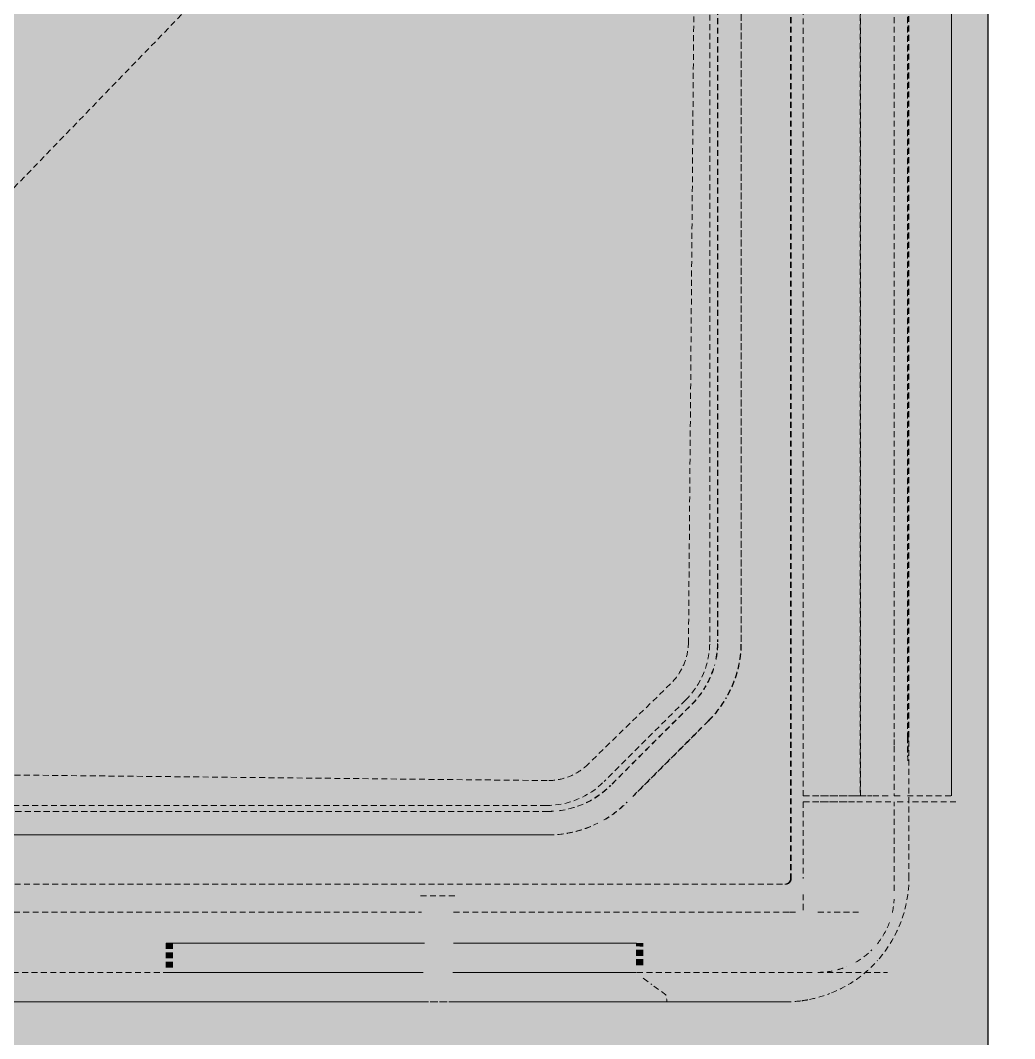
# Model space of a CAD drawing. Header units: millimetres. Extents: x -12447 to 83753, y -46415 to 46712.
# Drawn here: x 34459.6 to 34628.8, y 14318.2 to 14491.4 of the extents above; entities that cross this region are included whole.
import ezdxf
from ezdxf.xclip import XClip

# ---------------------------------------------------------------- set-up
doc = ezdxf.new("R2010")
doc.units = ezdxf.units.MM
doc.header["$XCLIPFRAME"] = 2
doc.linetypes.add('200_ШТРИХ_ш1п0_6_', pattern=[1.6, 1, -0.6])
doc.layers.add('1_Сущ. кусты', color=7, linetype='Continuous')
doc.layers.add('Сантехника', color=7, linetype='Continuous', lineweight=18)
doc.layers.add('Стены отделка', color=7, linetype='Continuous', lineweight=30)

# ---------------------------------------------------------------- blocks, each defined once
blk = doc.blocks.new('Reece_Tap_Wolfen_Drinking-Fountain - 10 L_Stainless Steel-V120-План полов 1-го этажа')
at = {"layer": 'Сантехника', "color": 251, "linetype": '200_ШТРИХ_ш1п0_6_', "true_color": 0x666666}
for p, q in [((34590.65, 14613.48), (34590.65, 14345.48)), ((34590.77, 14613.48), (34590.77, 14345.48)), ((34582.22, 14385.69), (34582.22, 14606.03)), ((34582.27, 14606.08), (34582.27, 14385.69)), ((34578.22, 14602.11), (34578.22, 14385.69)), ((34578.27, 14602.11), (34578.27, 14385.69)), ((34592.77, 14359.48), (34592.77, 14599.48)), ((34618.02, 14599.48), (34618.02, 14359.48)), ((34610.54, 14589.48), (34610.54, 14369.48)), ((34573.43, 14374.69), (34560.1, 14361.36)), ((34573.45, 14374.66), (34560.13, 14361.34)), ((34576.71, 14372.26), (34563.84, 14359.39)), ((34563.8, 14359.41), (34575.5, 14371.1)), ((34608.27, 14367.93), (34608.27, 14359.48)), ((34592.77, 14359.48), (34595.46, 14359.48)), ((34595.71, 14359.48), (34600.3, 14359.48)), ((34600.52, 14359.48), (34604.49, 14359.48)), ((34604.65, 14359.48), (34607.72, 14359.48)), ((34608.27, 14359.48), (34609.77, 14359.48)), ((34610.52, 14359.48), (34618, 14359.48)), ((34610.52, 14359.48), (34618, 14359.48)), ((34595.46, 14358.48), (34592.77, 14358.48)), ((34592.77, 14358.48), (34592.77, 14345.48)), ((34600.3, 14358.48), (34595.69, 14358.48)), ((34604.49, 14358.48), (34600.51, 14358.48)), ((34607.72, 14358.48), (34604.64, 14358.48)), ((34608.27, 14343.37), (34608.27, 14358.48)), ((34609.77, 14358.48), (34608.27, 14358.48)), ((34549.38, 14356.86), (34349.13, 14356.86)), ((34549.44, 14356.86), (34349.19, 14356.86)), ((34549.38, 14356.86), (34549.44, 14356.86)), ((34339.86, 14352.86), (34549.38, 14352.86)), ((34549.44, 14352.86), (34339.92, 14352.86)), ((34527.72, 14342.48), (34533.72, 14342.48)), ((34527.72, 14342.48), (34533.72, 14342.48)), ((34592.77, 14342.74), (34592.77, 14341.06)), ((34383.34, 14339.75), (34527.87, 14339.75)), ((34533.33, 14339.75), (34590.48, 14339.75)), ((34528.14, 14329.49), (34393.54, 14329.49)), ((34594.34, 14329.49), (34533.2, 14329.49)), ((34565.59, 14328.48), (34567.03, 14327.42)), ((34565.54, 14324.48), (34345.56, 14324.48)), ((34345.66, 14324.48), (34565.64, 14324.48)), ((34565.54, 14324.48), (34569.59, 14324.48)), ((34565.64, 14324.48), (34569.59, 14324.48)), ((34565.64, 14324.48), (34589.52, 14324.48))]:
    blk.add_line(p, q, dxfattribs=at)
at = {"layer": 'Сантехника', "linetype": '200_ШТРИХ_ш1п0_6_'}
for p, q in [((34610.77, 14345.48), (34610.77, 14613.48)), ((34576.9, 14601.11), (34576.9, 14385.69)), ((34575.09, 14599.22), (34573.28, 14385.69)), ((34618, 14359.48), (34618, 14599.48)), ((34610.64, 14369.48), (34610.64, 14589.48)), ((34362.79, 14364.04), (34517.11, 14523.36)), ((34570.22, 14378.54), (34556.21, 14364.89)), ((34572.8, 14375.79), (34558.96, 14361.96)), ((34549.25, 14362.1), (34362.79, 14364.04)), ((34610.52, 14359.48), (34618, 14359.48)), ((34549.06, 14357.86), (34339.54, 14357.86)), ((34618.78, 14358.48), (34610.52, 14358.48)), ((34592.77, 14341.06), (34592.77, 14339.75)), ((34590.48, 14339.75), (34591.66, 14339.75)), ((34595.27, 14329.49), (34607.13, 14329.49)), ((34321.54, 14324.48), (34589.52, 14324.48)), ((34589.52, 14324.48), (34589.77, 14324.48))]:
    blk.add_line(p, q, dxfattribs=at)
at = {"layer": 'Сантехника', "color": 253, "linetype": '200_ШТРИХ_ш1п0_6_', "true_color": 0xa3a3a3}
for p, q in [((34602.5, 14599.48), (34602.5, 14359.48)), ((34602.52, 14359.48), (34602.52, 14599.48)), ((34608.27, 14589.48), (34608.27, 14369.48)), ((34608.27, 14369.11), (34608.27, 14367.93)), ((34595.46, 14359.48), (34592.77, 14359.48)), ((34600.3, 14359.48), (34595.71, 14359.48)), ((34602.5, 14359.48), (34600.52, 14359.48)), ((34602.5, 14359.48), (34604.49, 14359.48)), ((34602.52, 14359.48), (34604.49, 14359.48)), ((34604.65, 14359.48), (34607.72, 14359.48)), ((34604.65, 14359.48), (34607.72, 14359.48)), ((34608.27, 14359.48), (34609.77, 14359.48)), ((34608.27, 14359.48), (34609.77, 14359.48)), ((34592.77, 14358.48), (34595.46, 14358.48)), ((34595.69, 14358.48), (34600.3, 14358.48)), ((34600.51, 14358.48), (34602.58, 14358.48)), ((34589.27, 14344.48), (34321.67, 14344.48)), ((34589.27, 14344.48), (34321.79, 14344.48)), ((34595.31, 14339.75), (34597.44, 14339.75)), ((34598.07, 14339.75), (34600.98, 14339.75)), ((34601.21, 14339.75), (34602.58, 14339.75)), ((34484.44, 14334.48), (34484.44, 14330.34)), ((34564.43, 14330.72), (34564.43, 14334.48)), ((34564.58, 14330.72), (34564.58, 14334.48)), ((34564.73, 14330.72), (34564.73, 14334.48)), ((34564.89, 14330.72), (34564.89, 14334.48)), ((34565.04, 14330.71), (34565.04, 14334.48)), ((34565.19, 14330.71), (34565.19, 14334.48)), ((34565.34, 14330.71), (34565.34, 14334.48)), ((34565.49, 14330.71), (34565.49, 14334.48)), ((34528.14, 14329.49), (34484.44, 14329.49)), ((34487.37, 14329.49), (34484.44, 14329.49)), ((34493.99, 14329.49), (34487.37, 14329.49)), ((34493.99, 14329.49), (34528.14, 14329.49)), ((34564.43, 14329.49), (34533.2, 14329.49)), ((34533.2, 14329.49), (34554.73, 14329.49)), ((34564.43, 14329.49), (34554.73, 14329.49)), ((34383.34, 14324.48), (34527.83, 14324.48)), ((34527.72, 14324.48), (34533.72, 14324.48)), ((34527.72, 14324.48), (34533.72, 14324.48)), ((34533.33, 14324.48), (34565.64, 14324.48))]:
    blk.add_line(p, q, dxfattribs=at)
at = {"layer": 'Сантехника', "color": 9, "linetype": '200_ШТРИХ_ш1п0_6_', "true_color": 0xc7c7c7}
for p, q in [((34484.44, 14334.48), (34493.99, 14334.48)), ((34484.44, 14334.48), (34528.35, 14334.48)), ((34484.59, 14334.48), (34484.59, 14330.34)), ((34528.35, 14334.48), (34493.99, 14334.48)), ((34554.73, 14334.48), (34533.33, 14334.48)), ((34533.33, 14334.48), (34564.43, 14334.48)), ((34554.73, 14334.48), (34564.43, 14334.48)), ((34528.14, 14329.49), (34484.59, 14329.49)), ((34487.52, 14329.49), (34484.59, 14329.49)), ((34494.14, 14329.49), (34487.52, 14329.49)), ((34494.14, 14329.49), (34528.14, 14329.49)), ((34564.43, 14329.49), (34533.2, 14329.49)), ((34533.2, 14329.49), (34554.88, 14329.49)), ((34559.52, 14329.49), (34554.88, 14329.49)), ((34561.56, 14329.49), (34559.52, 14329.49)), ((34563.28, 14329.49), (34561.56, 14329.49))]:
    blk.add_line(p, q, dxfattribs=at)
at = {"layer": 'Сантехника', "color": 254, "linetype": '200_ШТРИХ_ш1п0_6_', "true_color": 0xdddddd}
for p, q in [((34484.59, 14334.48), (34494.14, 14334.48)), ((34484.59, 14334.48), (34528.35, 14334.48)), ((34484.74, 14334.48), (34484.74, 14330.34)), ((34528.35, 14334.48), (34494.14, 14334.48)), ((34554.88, 14334.48), (34533.33, 14334.48)), ((34533.33, 14334.48), (34564.43, 14334.48)), ((34554.88, 14334.48), (34563.28, 14334.48)), ((34528.14, 14329.49), (34484.74, 14329.49)), ((34494.29, 14329.49), (34484.74, 14329.49)), ((34494.29, 14329.49), (34528.14, 14329.49)), ((34564.43, 14329.49), (34533.2, 14329.49)), ((34533.2, 14329.49), (34555.03, 14329.49)), ((34563.43, 14329.49), (34555.03, 14329.49))]:
    blk.add_line(p, q, dxfattribs=at)
at = {"layer": 'Сантехника', "color": 254, "linetype": '200_ШТРИХ_ш1п0_6_', "true_color": 0xeaeaea}
for p, q in [((34484.74, 14334.48), (34494.29, 14334.48)), ((34484.74, 14334.48), (34528.35, 14334.48)), ((34484.89, 14334.48), (34484.89, 14330.34)), ((34528.35, 14334.48), (34494.29, 14334.48)), ((34555.03, 14334.48), (34533.33, 14334.48)), ((34533.33, 14334.48), (34564.43, 14334.48)), ((34555.03, 14334.48), (34563.43, 14334.48)), ((34528.14, 14329.49), (34484.89, 14329.49)), ((34494.45, 14329.49), (34484.89, 14329.49)), ((34494.45, 14329.49), (34528.14, 14329.49)), ((34564.43, 14329.49), (34533.2, 14329.49)), ((34533.2, 14329.49), (34555.18, 14329.49)), ((34559.82, 14329.49), (34555.18, 14329.49)), ((34561.86, 14329.49), (34559.82, 14329.49)), ((34563.58, 14329.49), (34561.86, 14329.49))]:
    blk.add_line(p, q, dxfattribs=at)
at = {"layer": 'Сантехника', "color": 7, "linetype": '200_ШТРИХ_ш1п0_6_', "true_color": 0xf2f2f2}
for p, q in [((34484.89, 14334.48), (34494.45, 14334.48)), ((34484.89, 14334.48), (34528.35, 14334.48)), ((34485.04, 14334.48), (34485.04, 14330.34)), ((34528.35, 14334.48), (34494.45, 14334.48)), ((34555.18, 14334.48), (34533.33, 14334.48)), ((34533.33, 14334.48), (34564.43, 14334.48)), ((34555.18, 14334.48), (34563.58, 14334.48)), ((34528.14, 14329.49), (34485.04, 14329.49)), ((34492.23, 14329.49), (34485.04, 14329.49)), ((34494.6, 14329.49), (34492.23, 14329.49)), ((34494.6, 14329.49), (34528.14, 14329.49)), ((34564.43, 14329.49), (34533.2, 14329.49)), ((34533.2, 14329.49), (34555.33, 14329.49)), ((34563.73, 14329.49), (34555.33, 14329.49))]:
    blk.add_line(p, q, dxfattribs=at)
at = {"layer": 'Сантехника', "color": 7, "linetype": '200_ШТРИХ_ш1п0_6_', "true_color": 0xf7f7f7}
for p, q in [((34485.04, 14334.48), (34486.3, 14334.48)), ((34485.04, 14334.48), (34528.35, 14334.48)), ((34485.19, 14334.48), (34485.19, 14330.34)), ((34486.3, 14334.48), (34494.6, 14334.48)), ((34528.35, 14334.48), (34494.6, 14334.48)), ((34555.33, 14334.48), (34533.33, 14334.48)), ((34533.33, 14334.48), (34564.43, 14334.48)), ((34555.33, 14334.48), (34559.97, 14334.48)), ((34559.97, 14334.48), (34562.01, 14334.48)), ((34562.01, 14334.48), (34563.73, 14334.48)), ((34528.14, 14329.49), (34485.19, 14329.49)), ((34494.75, 14329.49), (34485.19, 14329.49)), ((34494.75, 14329.49), (34528.14, 14329.49)), ((34564.43, 14329.49), (34533.2, 14329.49)), ((34533.2, 14329.49), (34555.48, 14329.49)), ((34563.88, 14329.49), (34555.48, 14329.49))]:
    blk.add_line(p, q, dxfattribs=at)
at = {"layer": 'Сантехника', "color": 7, "linetype": '200_ШТРИХ_ш1п0_6_', "true_color": 0xfafafa}
for p, q in [((34485.19, 14334.48), (34486.45, 14334.48)), ((34485.19, 14334.48), (34528.35, 14334.48)), ((34485.34, 14334.48), (34485.34, 14330.34)), ((34486.45, 14334.48), (34494.75, 14334.48)), ((34528.35, 14334.48), (34494.75, 14334.48)), ((34555.48, 14334.48), (34533.33, 14334.48)), ((34533.33, 14334.48), (34564.43, 14334.48)), ((34555.48, 14334.48), (34562.16, 14334.48)), ((34562.16, 14334.48), (34563.88, 14334.48)), ((34528.14, 14329.49), (34485.34, 14329.49)), ((34494.9, 14329.49), (34485.34, 14329.49)), ((34494.9, 14329.49), (34528.14, 14329.49)), ((34564.43, 14329.49), (34533.2, 14329.49)), ((34533.2, 14329.49), (34555.63, 14329.49)), ((34564.03, 14329.49), (34555.63, 14329.49))]:
    blk.add_line(p, q, dxfattribs=at)
at = {"layer": 'Сантехника', "color": 7, "linetype": '200_ШТРИХ_ш1п0_6_', "true_color": 0xfcfcfc}
for p, q in [((34485.34, 14334.48), (34494.9, 14334.48)), ((34485.34, 14334.48), (34528.35, 14334.48)), ((34485.5, 14334.48), (34485.5, 14330.34)), ((34528.35, 14334.48), (34494.9, 14334.48)), ((34555.63, 14334.48), (34533.33, 14334.48)), ((34533.33, 14334.48), (34564.43, 14334.48)), ((34555.63, 14334.48), (34558.01, 14334.48)), ((34558.01, 14334.48), (34564.03, 14334.48)), ((34528.14, 14329.49), (34485.5, 14329.49)), ((34495.05, 14329.49), (34485.5, 14329.49)), ((34495.05, 14329.49), (34528.14, 14329.49)), ((34564.43, 14329.49), (34533.2, 14329.49)), ((34533.2, 14329.49), (34555.78, 14329.49)), ((34564.18, 14329.49), (34555.78, 14329.49))]:
    blk.add_line(p, q, dxfattribs=at)
at = {"layer": 'Сантехника', "color": 7, "linetype": '200_ШТРИХ_ш1п0_6_', "true_color": 0xfdfdfd}
for p, q in [((34485.5, 14334.48), (34492.68, 14334.48)), ((34485.5, 14334.48), (34528.35, 14334.48)), ((34492.68, 14334.48), (34495.05, 14334.48)), ((34528.35, 14334.48), (34495.05, 14334.48)), ((34555.78, 14334.48), (34533.33, 14334.48)), ((34533.33, 14334.48), (34564.43, 14334.48)), ((34555.78, 14334.48), (34558.16, 14334.48)), ((34558.16, 14334.48), (34564.18, 14334.48))]:
    blk.add_line(p, q, dxfattribs=at)
at = {"layer": 'Сантехника', "color": 251, "linetype": '200_ШТРИХ_ш1п0_6_', "true_color": 0x666666, "flags": 128}
blk.add_lwpolyline([(34567.39, 14327.16), (34569.41, 14325.68), (34569.54, 14325.1), (34569.57, 14324.89), (34569.58, 14324.79)], dxfattribs=at)
at = {"layer": 'Сантехника', "linetype": '200_ШТРИХ_ш1п0_6_', "flags": 128}
blk.add_lwpolyline([(34569.58, 14324.79), (34569.58, 14324.73), (34569.59, 14324.69), (34569.59, 14324.65), (34569.59, 14324.63), (34569.59, 14324.61), (34569.59, 14324.6), (34569.59, 14324.59), (34569.59, 14324.58), (34569.59, 14324.57), (34569.59, 14324.56), (34569.59, 14324.55), (34569.59, 14324.55), (34569.59, 14324.54), (34569.59, 14324.54), (34569.59, 14324.53), (34569.59, 14324.53), (34569.59, 14324.53), (34569.59, 14324.52), (34569.59, 14324.52), (34569.59, 14324.52), (34569.59, 14324.51), (34569.59, 14324.51), (34569.59, 14324.51), (34569.59, 14324.5), (34569.59, 14324.5), (34569.59, 14324.5)], dxfattribs=at)
at = {"layer": 'Сантехника', "linetype": '200_ШТРИХ_ш1п0_6_'}
for centre, major_axis, ratio, start_param, end_param in [((34562.9, 14385.69), (0, 14), 0.999921, 3.926991, 4.712389), ((34610.59, 14369.48), (0, 4), 0.012565, 1.570796, 3.141593), ((34610.59, 14369.48), (0, 4), 0.012565, 3.141593, 4.712389), ((34549.06, 14371.86), (0, 14), 0.999921, 3.141593, 3.926991), ((34589.77, 14345.48), (0, 21), 0.999921, 4.003294, 4.712389), ((34589.65, 14345.48), (0, 1), 0.999921, 4.18879, 4.45059), ((34589.77, 14345.48), (0, 21), 0.999921, 3.523514, 3.983541), ((34589.77, 14345.48), (0, 21), 0.999921, 3.141593, 3.275266), ((34589.77, 14345.48), (0, 21), 0.999921, 3.338101, 3.508117)]:
    blk.add_ellipse(centre, major_axis=major_axis, ratio=ratio, start_param=start_param, end_param=end_param, dxfattribs=at)
at = {"layer": 'Сантехника', "color": 251, "linetype": '200_ШТРИХ_ш1п0_6_', "true_color": 0x666666}
for centre, major_axis, start_param, end_param in [((34563.22, 14385.69), (0, 15), 4.520276, 4.712389), ((34563.28, 14385.69), (0, 15), 4.512381, 4.712389), ((34563.22, 14385.69), (0, 19), 4.218061, 4.712389), ((34563.28, 14385.69), (0, 19), 4.213903, 4.712389), ((34563.22, 14385.69), (0, 15), 4.233243, 4.45059), ((34563.28, 14385.69), (0, 15), 4.228495, 4.45059), ((34563.22, 14385.69), (0, 15), 3.926991, 4.18879), ((34563.28, 14385.69), (0, 15), 3.926991, 4.18879), ((34563.22, 14385.69), (0, 19), 3.926991, 4.18879), ((34563.28, 14385.69), (0, 19), 3.926991, 4.18879), ((34549.38, 14371.86), (0, 15), 3.27126, 3.926991), ((34549.44, 14371.86), (0, 15), 3.268634, 3.926991), ((34549.38, 14371.86), (0, 19), 3.665191, 3.926991), ((34549.44, 14371.86), (0, 19), 3.665191, 3.926991), ((34549.38, 14371.86), (0, 15), 3.141593, 3.204459), ((34549.44, 14371.86), (0, 15), 3.141593, 3.200794), ((34549.38, 14371.86), (0, 19), 3.141593, 3.603033), ((34549.44, 14371.86), (0, 19), 3.141593, 3.535706), ((34589.77, 14345.48), (0, 1), 3.926991, 4.712389), ((34589.65, 14345.48), (0, 1), 4.45059, 4.712389), ((34589.65, 14345.48), (0, 1), 3.141593, 3.403392), ((34589.65, 14345.48), (0, 1), 3.926991, 4.18879), ((34595.27, 14342.49), (0, 13), 4.49466, 4.671754), ((34595.27, 14342.49), (0, 13), 4.037293, 4.359191), ((34595.27, 14342.49), (0, 13), 3.665191, 3.926991), ((34595.27, 14342.49), (0, 13), 3.403392, 3.526702), ((34595.27, 14342.49), (0, 13), 3.141593, 3.329075), ((34589.77, 14345.48), (0, 21), 3.275266, 3.338101)]:
    blk.add_ellipse(centre, major_axis=major_axis, ratio=0.999921, start_param=start_param, end_param=end_param, dxfattribs=at)
at = {"layer": 'Сантехника', "color": 253, "linetype": '200_ШТРИХ_ш1п0_6_', "true_color": 0xa3a3a3}
for centre, start_param, end_param in [((34589.77, 14345.48), 3.141593, 3.926991), ((34589.65, 14345.48), 3.403392, 3.665191)]:
    blk.add_ellipse(centre, major_axis=(0, 1), ratio=0.999921, start_param=start_param, end_param=end_param, dxfattribs=at)
at = {"layer": 'Сантехника', "color": 9, "linetype": '200_ШТРИХ_ш1п0_6_', "true_color": 0xc7c7c7}
blk.add_ellipse((34589.65, 14345.48), major_axis=(0, 1), ratio=0.999921, start_param=3.665191, end_param=3.926991, dxfattribs=at)
at = {"layer": 'Сантехника', "linetype": '200_ШТРИХ_ш1п0_6_'}
for points in [[(34573.28, 14385.69), (34573.27, 14384.79), (34573.03, 14383.04), (34571.96, 14380.55), (34570.87, 14379.17), (34570.22, 14378.54)], [(34556.21, 14364.89), (34555.58, 14364.28), (34554.23, 14363.26), (34551.81, 14362.29), (34550.12, 14362.09), (34549.25, 14362.1)]]:
    blk.add_open_spline(points, degree=3, dxfattribs=at)
blk = doc.blocks.new('6')
at = {"layer": '1_Сущ. кусты', "true_color": 0xdddddd, "transparency": 33554661}
h = blk.add_hatch(color=254, dxfattribs=at)
h.dxf.hatch_style = 1
h.paths.add_polyline_path([(-5869.18, 48919.46), (-5869.18, 49519.46), (-7014.7, 49519.46), (-7014.7, 48919.46)])
h.paths.add_polyline_path([(-5271.68, 48319.46), (-5271.68, 48919.46), (-6417.2, 48919.46), (-6417.2, 48319.46)])
h.paths.add_polyline_path([(-5370.64, 50719.46), (-5370.64, 51319.46), (-6516.16, 51319.46), (-6516.16, 50719.46)])
h.paths.add_polyline_path([(-5918.66, 50119.46), (-5918.66, 50719.46), (-7064.18, 50719.46), (-7064.18, 50119.46)])
h.paths.add_polyline_path([(-4225.12, 50719.46), (-4225.12, 51319.46), (-5370.64, 51319.46), (-5370.64, 50719.46)])
h.paths.add_polyline_path([(-3627.62, 50119.46), (-3627.62, 50719.46), (-4773.14, 50719.46), (-4773.14, 50119.46)])
h.paths.add_polyline_path([(-4773.14, 50119.46), (-4773.14, 50719.46), (-5918.66, 50719.46), (-5918.66, 50119.46)])
h.paths.add_polyline_path([(-4175.64, 49519.46), (-4175.64, 50119.46), (-5321.16, 50119.46), (-5321.16, 49519.46)])
h.paths.add_polyline_path([(-5321.16, 49519.46), (-5321.16, 50119.46), (-6466.68, 50119.46), (-6466.68, 49519.46)])
h.paths.add_polyline_path([(-4723.66, 48919.46), (-4723.66, 49519.46), (-5869.18, 49519.46), (-5869.18, 48919.46)])
h.paths.add_polyline_path([(-3079.6, 50719.46), (-3079.6, 51319.46), (-4225.12, 51319.46), (-4225.12, 50719.46)])
h.paths.add_polyline_path([(-1934.08, 50719.46), (-1934.08, 51319.46), (-3079.6, 51319.46), (-3079.6, 50719.46)])
h.paths.add_polyline_path([(-2482.1, 50119.46), (-2482.1, 50719.46), (-3627.62, 50719.46), (-3627.62, 50119.46)])
h.paths.add_polyline_path([(-1884.6, 49519.46), (-1884.6, 50119.46), (-3030.12, 50119.46), (-3030.12, 49519.46)])
h.paths.add_polyline_path([(-3030.12, 49519.46), (-3030.12, 50119.46), (-4175.64, 50119.46), (-4175.64, 49519.46)])
h.paths.add_polyline_path([(-2432.62, 48919.46), (-2432.62, 49519.46), (-3578.14, 49519.46), (-3578.14, 48919.46)])
h.paths.add_polyline_path([(-3578.14, 48919.46), (-3578.14, 49519.46), (-4723.66, 49519.46), (-4723.66, 48919.46)])
h.paths.add_polyline_path([(-2980.64, 48319.46), (-2980.64, 48919.46), (-4126.16, 48919.46), (-4126.16, 48319.46)])
h.paths.add_polyline_path([(-1835.12, 48319.46), (-1835.12, 48919.46), (-2980.64, 48919.46), (-2980.64, 48319.46)])
h.paths.add_polyline_path([(-4126.16, 48319.46), (-4126.16, 48919.46), (-5271.68, 48919.46), (-5271.68, 48319.46)])

msp = doc.modelspace()

# ---------------------------------------------------------------- linework, layer by layer
at = {"color": 253, "true_color": 0xb5b5b5}
msp.add_lwpolyline([(32851.633, 13011.761), (34550.629, 13008.305), (34551.209, 13293.305), (34539.209, 13293.329), (34539.234, 13305.329), (34616.322, 13305.172), (34616.322, 13318.172), (34539.26, 13318.329), (34539.28, 13328.329), (34616.322, 13328.172), (34616.322, 14071.937), (34624.259, 14071.937), (34624.259, 14873.768)], dxfattribs=at)
at = {"layer": 'Стены отделка', "lineweight": 9}
msp.add_line((34624.259, 14071.937), (34624.259, 14871.937), dxfattribs=at)

# ---------------------------------------------------------------- block references
at = {"color": 8, "true_color": 0x787878}
ref = msp.add_blockref('6', (37169.771, -36745.056), dxfattribs=at)
XClip(ref).set_block_clipping_path([(-2368.449162211, 53161.9936856223), (-2398.449162211, 53161.9936856223), (-2398.449162211, 53117.9936856223), (-2404.949162211, 53117.9936856223), (-2404.949162211, 53101.4936856223), (-2431.949162211, 53101.4936856223), (-2431.949162211, 53089.9936856223), (-2438.449162211, 53089.9936856223), (-2439.073666227, 53161.9936856223), (-2518.449162211, 53161.9936856223), (-2518.449162211, 53176.9936856223), (-2530.449162211, 53176.9936856223), (-2530.449162211, 54093.9939804986), (-2543.449162211, 54093.9939804986), (-2543.449162211, 53176.9936856223), (-2553.449162211, 53176.9936856223), (-2553.449162211, 54093.9939804986), (-3509.7714125302, 54093.9939804986), (-3509.7714125302, 54103.9939804986), (-2530.449162211, 54103.9939804986), (-2530.449162211, 54116.9939804986), (-3509.7714125302, 54116.9939804986), (-3509.7714125302, 54128.9939804986), (-4361.1303963789, 54128.9939804986), (-3688.9059174791, 53740.8849966499), (-3692.1559174791, 53735.2558315253), (-3682.1966253356, 53729.5058315253), (-3695.6966253356, 53706.1231456231), (-3685.7373331921, 53700.3731456231), (-3688.9873331921, 53694.7439804985), (-4441.1303963789, 54128.9939804986), (-4539.7714125302, 54128.9939804985), (-4539.7714125302, 54116.9939804986), (-4564.7714125303, 54116.9939804986), (-4564.7714125303, 54103.9939804986), (-4539.7714125302, 54103.9939804986), (-4539.7714125302, 54093.9939804986), (-4564.7714125303, 54093.9939804986), (-4564.7714125303, 52660.0562790187), (-4574.7714125303, 52660.0562790187), (-4574.7714125303, 54116.9939804985), (-4587.7714125303, 54116.9939804986), (-4587.7714125303, 52660.0562790187), (-4599.7714125303, 52660.0562790187), (-4599.7714125303, 52544.0947547916), (-4175.5214125302, 51809.2721996805), (-4181.1505776548, 51806.0221996805), (-4186.9005776548, 51815.9814918241), (-4210.283263557, 51802.4814918241), (-4216.033263557, 51812.4407839676), (-4221.6624286816, 51809.1907839676), (-4599.7714125303, 52464.0947547917), (-4599.7714125303, 51630.0562790187), (-4587.7714125303, 51630.0562790187), (-4587.7714125303, 50077.3668093849), (-4574.7714125303, 50077.3403645527), (-4574.7714125303, 51630.0562790187), (-4564.7714125303, 51630.0562790187), (-4564.7714125303, 50077.3200223741), (-4306.4851664756, 50076.7946118791), (-4306.5055086119, 50066.7946325692), (-4564.7714125303, 50067.3200016839), (-4564.7714125303, 50054.3199747867), (-4306.5319533887, 50053.7946594664), (-4306.5563639527, 50041.7946842946), (-4317.5587047729, 50041.8170654521), (-4318.1384556638, 49756.817655122), (-2619.1419709203, 49753.3615261268), (-2618.5622200289, 50038.3609364576), (-2630.5621952003, 50038.3853470214), (-2630.5377846357, 50050.3853221932), (-2553.4491622109, 50050.2285071406), (-2553.449162211, 50063.2285340378), (-2630.5113398589, 50063.385295296), (-2630.4909977226, 50073.3852746059), (-2553.449162211, 50073.228554728), (-2553.449162211, 50816.9936856223), (-2545.5123159036, 50816.9936856223), (-2545.5123159036, 51618.8245265839), (-2553.449162211, 51618.8245265839), (-2553.449162211, 52146.9936856223), (-2543.449162211, 52146.9936856223), (-2543.449162211, 51618.8245265839), (-2543.4460525407, 51617.0031715883), (-2518.449162211, 51616.9781530294), (-2518.449162211, 51618.8245265839), (-2530.449162211, 51618.8245265839), (-2530.449162211, 52146.9936856223), (-2518.449162211, 52146.9936856223), (-2518.449162211, 52161.9936856223), (-2438.449162211, 52161.9936856223), (-2438.449162211, 52233.9936856223), (-2431.949162211, 52233.9936856223), (-2431.949162211, 52222.4936856223), (-2404.949162211, 52222.4936856223), (-2404.949162211, 52205.9936856223), (-2398.449162211, 52205.9936856223), (-2398.449162211, 52161.9936856223), (-2368.449162211, 52161.9936856223), (-2368.449162211, 52262.9552098493), (-2395.199162211, 52216.6228507469), (-2400.8283273356, 52219.8728507469), (-2395.0783273356, 52229.8321428904), (-2418.4610132377, 52243.3321428904), (-2412.7110132377, 52253.2914350339), (-2418.3401783623, 52256.5414350339), (-2368.449162211, 52342.9552098493)])
at = {"layer": 'Сантехника', "color": 253, "linetype": '200_ШТРИХ_ш1п0_6_', "true_color": 0xa3a3a3}
msp.add_blockref('Reece_Tap_Wolfen_Drinking-Fountain - 10 L_Stainless Steel-V120-План полов 1-го этажа', (0, 0), dxfattribs=at)

doc.saveas('drawing.dxf')
